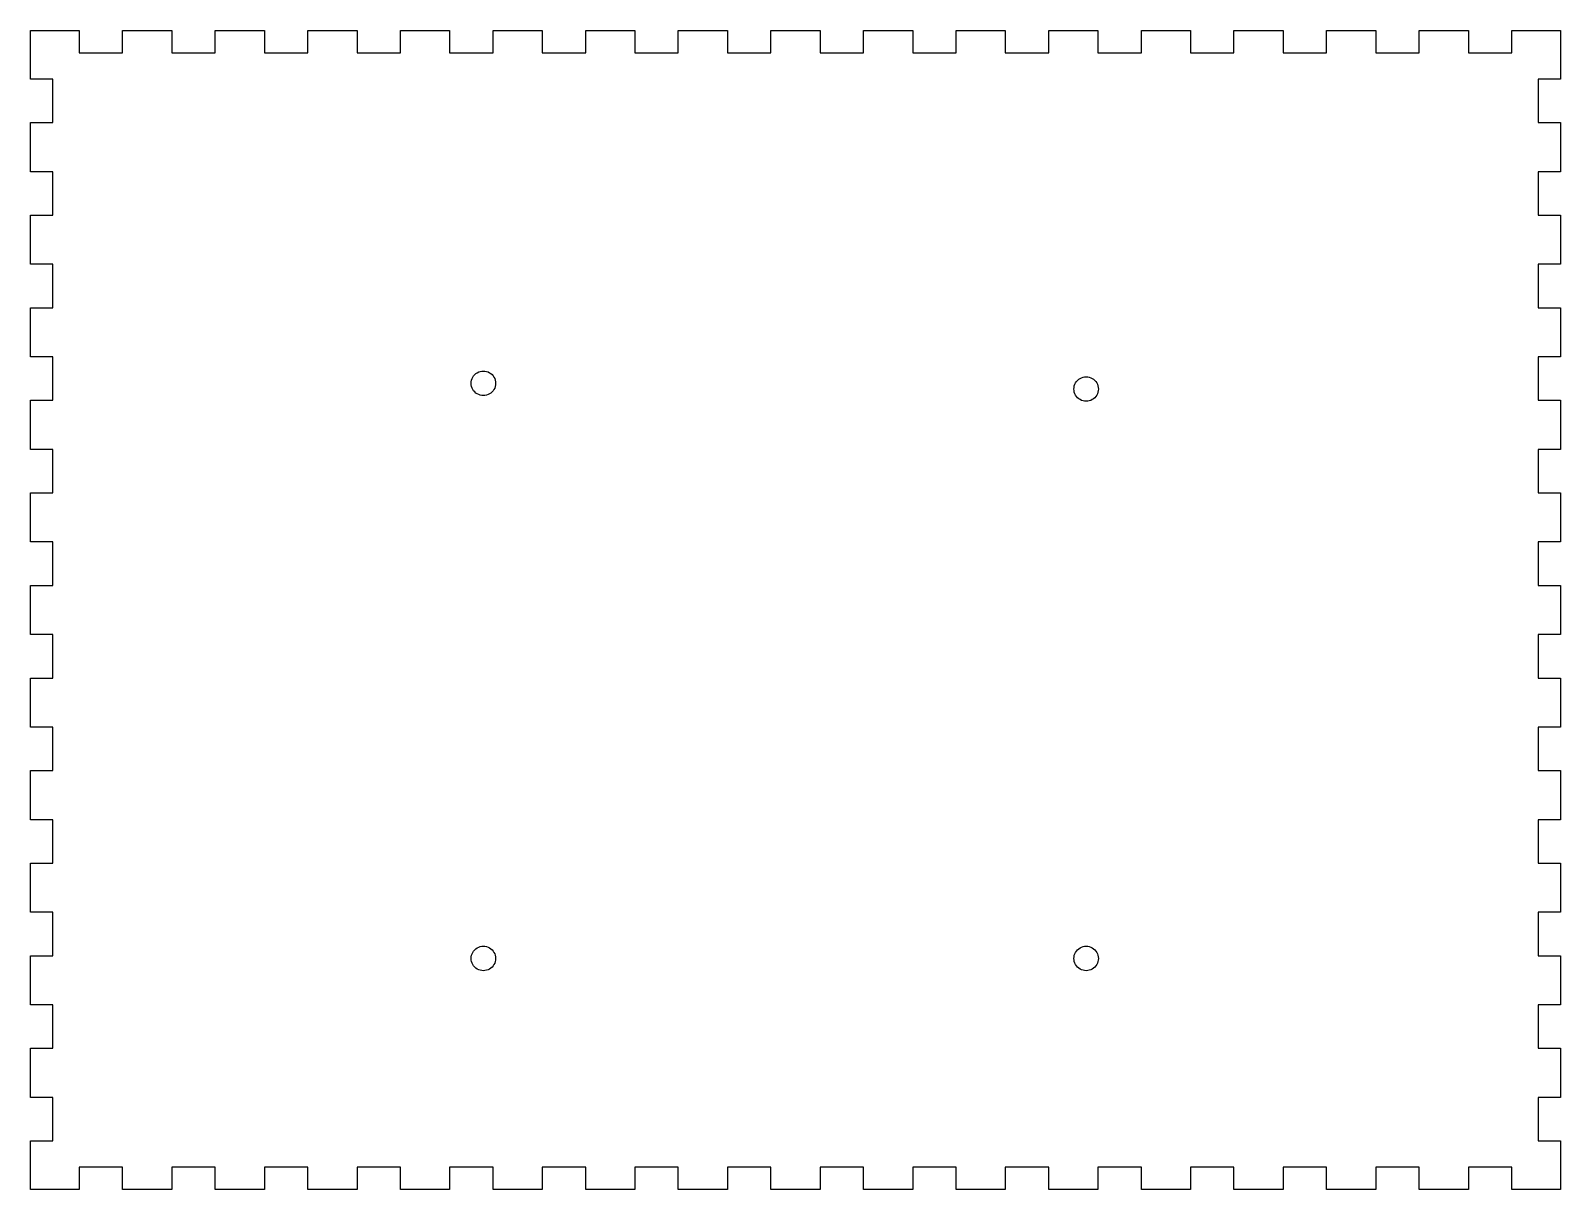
# Model space of a CAD drawing. Extents: x 0 to 206, y 0 to 156.
import ezdxf

# ---------------------------------------------------------------- set-up
doc = ezdxf.new("R2010")
doc.units = 0
doc.layers.add('Layer_1', color=7, linetype='CONTINUOUS')

msp = doc.modelspace()

# ---------------------------------------------------------------- linework, layer by layer
at = {"layer": 'Layer_1', "color": 7}
for points in [[(0.5, 156.5), (7.04559, 156.5), (7.04559, 153.5), (12.89559, 153.5), (12.89559, 156.5), (19.51618, 156.5), (19.51618, 153.5), (25.36618, 153.5), (25.36618, 156.5), (31.98676, 156.5), (31.98676, 153.5), (37.836761, 153.5), (37.836761, 156.5), (44.45735, 156.5), (44.45735, 153.5), (50.307351, 153.5), (50.307351, 156.5), (56.92794, 156.5), (56.92794, 153.5), (62.777941, 153.5), (62.777941, 156.5), (69.398531, 156.5), (69.398531, 153.5), (75.248532, 153.5), (75.248532, 156.5), (81.869121, 156.5), (81.869121, 153.5), (87.719122, 153.5), (87.719122, 156.5), (94.339712, 156.5), (94.339712, 153.5), (100.18971, 153.5), (100.18971, 156.5), (106.81029, 156.5), (106.81029, 153.5), (112.66029, 153.5), (112.66029, 156.5), (119.28088, 156.5), (119.28088, 153.5), (125.13088, 153.5), (125.13088, 156.5), (131.75147, 156.5), (131.75147, 153.5), (137.60147, 153.5), (137.60147, 156.5), (144.22206, 156.5), (144.22206, 153.5), (150.07206, 153.5), (150.07206, 156.5), (156.69265, 156.5), (156.69265, 153.5), (162.54265, 153.5), (162.54265, 156.5), (169.16324, 156.5), (169.16324, 153.5), (175.01324, 153.5), (175.01324, 156.5), (181.63382, 156.5), (181.63382, 153.5), (187.48382, 153.5), (187.48382, 156.5), (194.10441, 156.5), (194.10441, 153.5), (199.95441, 153.5), (199.95441, 156.5), (206.5, 156.5), (206.5, 149.96346), (203.5, 149.96346), (203.5, 144.11346), (206.5, 144.11346), (206.5, 137.50192), (203.5, 137.50192), (203.5, 131.65192), (206.5, 131.65192), (206.5, 125.04038), (203.5, 125.04038), (203.5, 119.19038), (206.5, 119.19038), (206.5, 112.57885), (203.5, 112.57885), (203.5, 106.72885), (206.5, 106.72885), (206.5, 100.11731), (203.5, 100.11731), (203.5, 94.26731), (206.5, 94.26731), (206.5, 87.65577), (203.5, 87.65577), (203.5, 81.80577), (206.5, 81.80577), (206.5, 75.19423), (203.5, 75.19423), (203.5, 69.34423), (206.5, 69.34423), (206.5, 62.73269), (203.5, 62.73269), (203.5, 56.88269), (206.5, 56.88269), (206.5, 50.27115), (203.5, 50.27115), (203.5, 44.42115), (206.5, 44.42115), (206.5, 37.80962), (203.5, 37.80962), (203.5, 31.95962), (206.5, 31.95962), (206.5, 25.34808), (203.5, 25.34808), (203.5, 19.49808), (206.5, 19.49808), (206.5, 12.88654), (203.5, 12.88654), (203.5, 7.03654), (206.5, 7.03654), (206.5, 0.5), (199.95441, 0.5), (199.95441, 3.5), (194.10441, 3.5), (194.10441, 0.5), (187.48382, 0.5), (187.48382, 3.5), (181.63382, 3.5), (181.63382, 0.5), (175.01324, 0.5), (175.01324, 3.5), (169.16324, 3.5), (169.16324, 0.5), (162.54265, 0.5), (162.54265, 3.5), (156.69265, 3.5), (156.69265, 0.5), (150.07206, 0.5), (150.07206, 3.5), (144.22206, 3.5), (144.22206, 0.5), (137.60147, 0.5), (137.60147, 3.5), (131.75147, 3.5), (131.75147, 0.5), (125.13088, 0.5), (125.13088, 3.5), (119.28088, 3.5), (119.28088, 0.5), (112.66029, 0.5), (112.66029, 3.5), (106.81029, 3.5), (106.81029, 0.5), (100.18971, 0.5), (100.18971, 3.5), (94.339712, 3.5), (94.339712, 0.5), (87.719122, 0.5), (87.719122, 3.5), (81.869121, 3.5), (81.869121, 0.5), (75.248532, 0.5), (75.248532, 3.5), (69.398531, 3.5), (69.398531, 0.5), (62.777942, 0.5), (62.777942, 3.5), (56.927941, 3.5), (56.927941, 0.5), (50.307351, 0.5), (50.307351, 3.5), (44.45735, 3.5), (44.45735, 0.5), (37.836761, 0.5), (37.836761, 3.5), (31.98676, 3.5), (31.98676, 0.5), (25.36618, 0.5), (25.36618, 3.5), (19.51618, 3.5), (19.51618, 0.5), (12.89559, 0.5), (12.89559, 3.5), (7.04559, 3.5), (7.04559, 0.5), (0.5, 0.5), (0.5, 7.03654), (3.5, 7.03654), (3.5, 12.88654), (0.5, 12.88654), (0.5, 19.49808), (3.5, 19.49808), (3.5, 25.34808), (0.5, 25.34808), (0.5, 31.95962), (3.5, 31.95962), (3.5, 37.80962), (0.5, 37.80962), (0.5, 44.42115), (3.5, 44.42115), (3.5, 50.27115), (0.5, 50.27115), (0.5, 56.88269), (3.5, 56.88269), (3.5, 62.73269), (0.5, 62.73269), (0.5, 69.34423), (3.5, 69.34423), (3.5, 75.19423), (0.5, 75.19423), (0.5, 81.80577), (3.5, 81.80577), (3.5, 87.65577), (0.5, 87.65577), (0.5, 94.26731), (3.5, 94.26731), (3.5, 100.11731), (0.5, 100.11731), (0.5, 106.72885), (3.5, 106.72885), (3.5, 112.57885), (0.5, 112.57885), (0.5, 119.19038), (3.5, 119.19038), (3.5, 125.04038), (0.5, 125.04038), (0.5, 131.65192), (3.5, 131.65192), (3.5, 137.50192), (0.5, 137.50192), (0.5, 144.11346), (3.5, 144.11346), (3.5, 149.96346), (0.5, 149.96346)], [(63.118567, 109.01857)], [(144.28858, 108.24857)], [(63.118567, 31.58856)], [(144.28858, 31.58856)]]:
    msp.add_lwpolyline(points, close=True, dxfattribs=at)
for points in [[(59.818567, 109.01857), (59.818567, 109.608058), (60.133055, 110.152768), (60.643567, 110.447512)], [(60.643567, 110.447512), (61.154079, 110.742256), (61.783055, 110.742256), (62.293567, 110.447512)], [(62.293567, 110.447512), (62.804079, 110.152768), (63.118567, 109.608058), (63.118567, 109.01857)], [(140.98858, 108.24857), (140.98858, 108.838058), (141.303068, 109.382768), (141.81358, 109.677512)], [(141.81358, 109.677512), (142.324092, 109.972256), (142.953068, 109.972256), (143.46358, 109.677512)], [(143.46358, 109.677512), (143.974092, 109.382768), (144.28858, 108.838058), (144.28858, 108.24857)], [(60.643567, 107.589628), (60.133055, 107.884372), (59.818567, 108.429082), (59.818567, 109.01857)], [(62.293567, 107.589628), (61.783055, 107.294884), (61.154079, 107.294884), (60.643567, 107.589628)], [(63.118567, 109.01857), (63.118567, 108.429082), (62.804079, 107.884372), (62.293567, 107.589628)], [(141.81358, 106.819628), (141.303068, 107.114372), (140.98858, 107.659082), (140.98858, 108.24857)], [(144.28858, 108.24857), (144.28858, 107.659082), (143.974092, 107.114372), (143.46358, 106.819628)], [(143.46358, 106.819628), (142.953068, 106.524884), (142.324092, 106.524884), (141.81358, 106.819628)], [(59.818567, 31.58856), (59.818567, 32.178048), (60.133055, 32.722758), (60.643567, 33.017502)], [(60.643567, 33.017502), (61.154079, 33.312246), (61.783055, 33.312246), (62.293567, 33.017502)], [(62.293567, 33.017502), (62.804079, 32.722758), (63.118567, 32.178048), (63.118567, 31.58856)], [(140.98858, 31.58856), (140.98858, 32.178048), (141.303068, 32.722758), (141.81358, 33.017502)], [(141.81358, 33.017502), (142.324092, 33.312246), (142.953068, 33.312246), (143.46358, 33.017502)], [(143.46358, 33.017502), (143.974092, 32.722758), (144.28858, 32.178048), (144.28858, 31.58856)], [(60.643567, 30.159618), (60.133055, 30.454362), (59.818567, 30.999072), (59.818567, 31.58856)], [(63.118567, 31.58856), (63.118567, 30.999072), (62.804079, 30.454362), (62.293567, 30.159618)], [(141.81358, 30.159618), (141.303068, 30.454362), (140.98858, 30.999072), (140.98858, 31.58856)], [(144.28858, 31.58856), (144.28858, 30.999072), (143.974092, 30.454362), (143.46358, 30.159618)], [(62.293567, 30.159618), (61.783055, 29.864874), (61.154079, 29.864874), (60.643567, 30.159618)], [(143.46358, 30.159618), (142.953068, 29.864874), (142.324092, 29.864874), (141.81358, 30.159618)]]:
    msp.add_open_spline(points, degree=3, dxfattribs=at)

doc.saveas('drawing.dxf')
